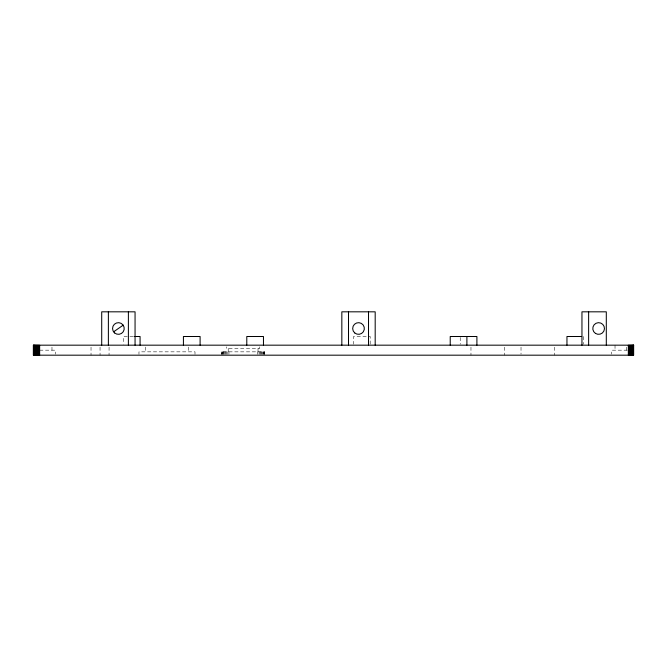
<?xml version="1.0" encoding="UTF-8"?>
<svg xmlns="http://www.w3.org/2000/svg" width="667" height="667" viewBox="0 0 667 667"><rect width="100%" height="100%" fill="white"/><g stroke="black" fill="none" stroke-linecap="round" stroke-linejoin="round"><path stroke-width="0.5" stroke-dasharray="3.33 2.5" d="M133.208 336.502L123.395 336.502L123.395 344.205M39.653 350.175L55.311 350.175L55.311 354.177M627.347 350.175L611.689 350.175L611.689 354.177M626.697 347.173L626.697 350.175M615.024 345.173L615.024 350.175M583.633 336.502L583.633 344.205M554.31 347.173L554.31 355.178M521.019 347.173L521.019 354.177M504.319 347.173L504.319 355.178M470.969 347.173L470.969 355.178M460.23 337.469L460.23 344.205M370.185 344.205L370.185 336.502L353.51 336.502L353.51 344.205M264.699 354.344L264.699 351.842L221.544 351.842L221.544 354.344M264.457 351.842L264.457 354.344M264.124 351.842L264.124 354.344M263.69 351.842L263.69 354.344M263.148 351.842L263.148 354.344M262.498 351.842L262.498 354.344M261.764 351.842L261.764 354.344M260.947 351.842L260.947 354.344M260.063 351.842L260.063 354.344M259.696 346.84L259.696 348.507L226.547 348.507L226.547 346.84M259.079 351.842L259.079 354.344M258.029 348.507L258.029 351.842M257.304 351.842L257.304 354.344M228.931 351.842L228.931 354.344M228.214 348.507L228.214 351.842M227.155 351.842L227.155 354.344M226.171 351.842L226.171 354.344M225.288 351.842L225.288 354.344M224.471 351.842L224.471 354.344M223.737 351.842L223.737 354.344M223.086 351.842L223.086 354.344M222.545 351.842L222.545 354.344M222.111 351.842L222.111 354.344M221.778 351.842L221.778 354.344M194.997 354.344L194.997 351.842L138.961 351.842L138.961 354.344M188.327 347.082L188.327 351.842M145.631 347.082L145.631 351.842M109.071 347.173L109.046 355.178M100.05 347.173L100.05 355.178M91.029 347.173L91.029 355.178M51.976 347.173L51.976 350.175"/><path stroke-width="1" d="M113.59 331.816L123.187 325.179M134.184 336.502L140.07 336.502L140.07 345.173M581.666 336.502L566.958 336.502L566.958 345.173M633.492 345.173L633.492 355.178M633.233 345.173L633.233 355.178M632.875 345.173L632.875 355.178M632.424 345.173L632.424 355.178M631.899 345.173L631.899 355.178M631.29 345.173L631.29 355.178M630.615 345.173L630.615 355.178M629.898 345.173L629.898 355.178M629.131 345.173L629.131 355.178M628.339 345.173L628.339 355.178M606.303 345.173L606.303 311.822L581.957 311.822L581.957 345.173M588.627 311.822L588.627 345.173M476.905 345.173L476.905 336.502L450.225 336.502L450.225 345.173M466.9 336.502L466.9 345.173M375.188 345.173L375.188 311.822L341.837 311.822L341.837 345.173M368.517 311.822L368.517 345.173M348.507 311.822L348.507 345.173M263.465 345.173L263.465 336.502L246.79 336.502L246.79 345.173M200.1 345.173L200.1 336.502L183.425 336.502L183.425 345.173M135.059 345.173L135.059 311.822L101.709 311.822L101.709 345.173M128.389 311.822L128.389 345.173M108.379 311.822L108.379 345.173M39.653 345.173L39.653 355.178M38.661 345.173L38.661 355.178M37.869 345.173L37.869 355.178M37.102 345.173L37.102 355.178M36.385 345.173L36.385 355.178M35.71 345.173L35.71 355.178M35.101 345.173L35.101 355.178M34.576 345.173L34.576 355.178M34.125 345.173L34.125 355.178M33.767 345.173L33.767 355.178M33.508 345.173L33.508 355.178M633.65 345.173L33.35 345.173L33.35 355.178L633.65 355.178L633.65 345.173M595.456 333.4A5.836 5.836 0 0 0 604.46 328.798A5.836 5.836 0 0 0 595.973 323.303A5.836 5.836 0 0 0 595.456 333.4M114.607 332.95A5.836 5.836 0 0 0 124.129 329.54A5.836 5.836 0 0 0 116.425 323.003A5.836 5.836 0 0 0 114.607 332.95M354.736 332.95A5.836 5.836 0 0 0 364.249 329.54A5.836 5.836 0 0 0 356.545 323.003A5.836 5.836 0 0 0 354.736 332.95"/></g></svg>
